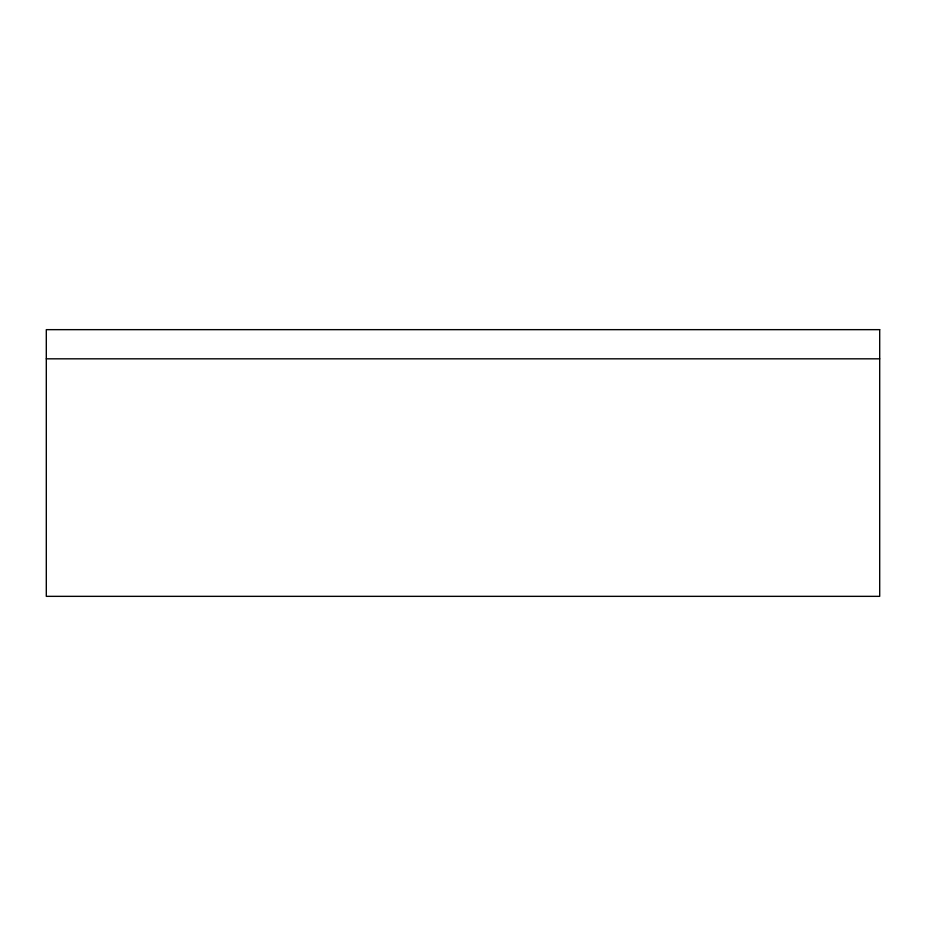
<?xml version="1.0" encoding="UTF-8"?>
<svg xmlns="http://www.w3.org/2000/svg" width="926" height="926" viewBox="0 0 926 926"><rect width="100%" height="100%" fill="white"/><g stroke="black" fill="none" stroke-linecap="round" stroke-linejoin="round"><path stroke-width="1.39" d="M46.3 358.825L879.7 358.825M879.7 329.656L46.3 329.656L46.3 596.344L879.7 596.344L879.7 329.656"/></g></svg>
